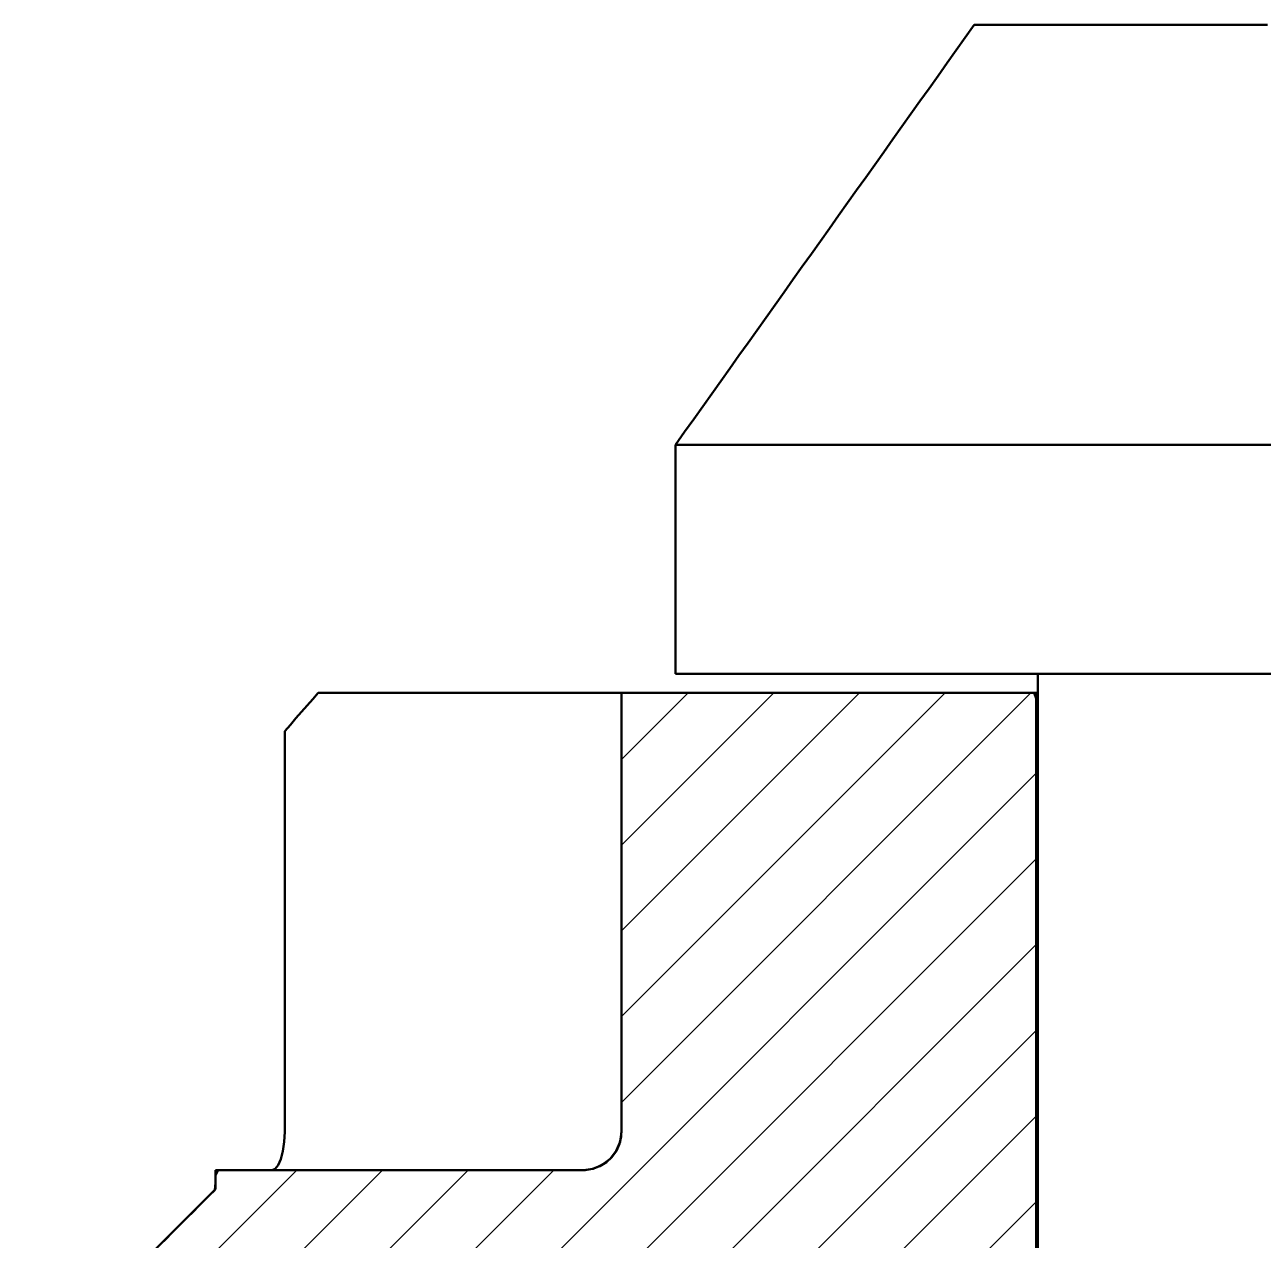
# Model space of a CAD drawing. Header units: millimetres. Extents: x 0 to 1682, y 0 to 1188.
# Drawn here: x 1162 to 1226.9, y 831.3 to 895 of the extents above; entities that cross this region are included whole.
import ezdxf

# ---------------------------------------------------------------- set-up
doc = ezdxf.new("R2010")
doc.units = ezdxf.units.MM
doc.header["$LTSCALE"] = 0.7
doc.layers.add('20_ВИДИМЫЕ', color=7, linetype='Continuous', lineweight=50)
doc.layers.add('23_ШТРИХОВКА', color=7, linetype='Continuous', lineweight=18)

msp = doc.modelspace()

# ---------------------------------------------------------------- hatches: boundary and pattern name
at = {"layer": '23_ШТРИХОВКА'}
h = msp.add_hatch(dxfattribs=at)
h.set_pattern_fill('ANSI31')
h.paths.add_polyline_path([(1194.869, 860), (1195.27, 860), (1195.671, 860), (1196.071, 860), (1196.472, 860), (1196.872, 860), (1197.273, 860), (1197.674, 860), (1198.074, 860), (1198.475, 860), (1198.876, 860), (1199.276, 860), (1199.677, 860), (1200.078, 860), (1200.478, 860), (1200.879, 860), (1201.28, 860), (1201.68, 860), (1202.081, 860), (1202.481, 860), (1202.882, 860), (1203.283, 860), (1203.683, 860), (1204.084, 860), (1204.485, 860), (1204.885, 860), (1205.286, 860), (1205.687, 860), (1206.087, 860), (1206.488, 860), (1206.889, 860), (1207.289, 860), (1207.69, 860), (1208.09, 860), (1208.491, 860), (1208.892, 860), (1209.292, 860), (1209.693, 860), (1210.094, 860), (1210.494, 860), (1210.895, 860), (1211.296, 860), (1211.696, 860), (1212.097, 860), (1212.498, 860), (1212.898, 860), (1213.299, 860), (1213.699, 860), (1214.1, 860), (1214.501, 860), (1214.901, 860), (1215, 859.698), (1215, 859.297), (1215, 858.897), (1215, 858.496), (1215, 858.095), (1215, 857.695), (1215, 857.294), (1215, 856.894), (1215, 856.493), (1215, 856.092), (1215, 855.692), (1215, 855.291), (1215, 854.89), (1215, 854.49), (1215, 854.089), (1215, 853.688), (1215, 853.288), (1215, 852.887), (1215, 852.486), (1215, 852.086), (1215, 851.685), (1215, 851.285), (1215, 850.884), (1215, 850.483), (1215, 850.083), (1215, 849.682), (1215, 849.281), (1215, 848.881), (1215, 848.48), (1215, 848.079), (1215, 847.679), (1215, 847.278), (1215, 846.877), (1215, 846.477), (1215, 846.076), (1215, 845.676), (1215, 845.275), (1215, 844.874), (1215, 844.474), (1215, 844.073), (1215, 843.672), (1215, 843.272), (1215, 842.871), (1215, 842.47), (1215, 842.07), (1215, 841.669), (1215, 841.268), (1215, 840.868), (1215, 840.467), (1215, 840.067), (1215, 839.666), (1215, 839.265), (1215, 838.865), (1215, 838.464), (1215, 838.063), (1215, 837.663), (1215, 837.262), (1215, 836.861), (1215, 836.461), (1215, 836.06), (1215, 835.659), (1215, 835.259), (1215, 834.858), (1215, 834.458), (1215, 834.057), (1215, 833.656), (1215, 833.256), (1215, 832.855), (1215, 832.454), (1215, 832.054), (1215, 831.653), (1215, 831.252), (1215, 830.852), (1215, 830.451), (1215, 830.051), (1215, 829.65), (1215, 829.249), (1215, 828.849), (1215, 828.448), (1215, 828.047), (1215, 827.647), (1215, 827.246), (1215, 826.845), (1215, 826.445), (1215, 826.044), (1215, 825.643), (1215, 825.243), (1215, 824.842), (1215, 824.442), (1215, 824.041), (1215, 823.64), (1215, 823.24), (1215, 822.839), (1215, 822.438), (1215, 822.038), (1215, 821.637), (1215, 821.236), (1215, 820.836), (1215, 820.435), (1215, 820.034), (1215, 819.634), (1215, 819.233), (1215, 818.833), (1215, 818.432), (1215, 818.031), (1215, 817.631), (1215, 817.23), (1215, 816.829), (1215, 816.429), (1215, 816.028), (1215, 815.627), (1215, 815.227), (1215, 814.826), (1215, 814.425), (1215, 814.025), (1215, 813.624), (1215, 813.224), (1215, 812.823), (1215, 812.422), (1215, 812.022), (1215, 811.621), (1215, 811.22), (1215, 810.82), (1215, 810.419), (1215, 810.018), (1215, 809.618), (1215, 809.217), (1215, 808.817), (1215, 808.416), (1215, 808.015), (1215, 807.615), (1215, 807.214), (1215, 806.813), (1215, 806.413), (1215, 806.012), (1215, 805.611), (1215, 805.211), (1215, 804.81), (1215, 804.409), (1215, 804.009), (1215, 803.608), (1215, 803.208), (1215, 802.807), (1215, 802.406), (1215, 802.006), (1215, 801.605), (1215, 801.204), (1215, 800.804), (1215, 800.403), (1215, 800.002), (1215, 799.602), (1215, 799.201), (1215, 798.8), (1215, 798.4), (1215, 797.999), (1215, 797.599), (1215, 797.198), (1215, 796.797), (1215, 796.397), (1215, 795.996), (1215, 795.595), (1215, 795.195), (1215, 794.794), (1215, 794.393), (1215, 793.993), (1215, 793.592), (1215, 793.191), (1215, 792.791), (1215, 792.39), (1215, 791.99), (1215, 791.589), (1215, 791.188), (1215, 790.788), (1215, 790.387), (1215, 789.986), (1215, 789.586), (1215, 789.185), (1215, 788.784), (1215, 788.384), (1215, 787.983), (1215, 787.583), (1215, 787.182), (1214.781, 787), (1214.381, 787), (1213.98, 787), (1213.579, 787), (1213.179, 787), (1212.778, 787), (1212.377, 787), (1211.977, 787), (1211.576, 787), (1211.175, 787), (1210.775, 787), (1210.374, 787), (1209.974, 787), (1209.573, 787), (1209.172, 787), (1208.772, 787), (1208.371, 787), (1207.97, 787), (1207.57, 787), (1207.169, 787), (1206.768, 787), (1206.368, 787), (1205.967, 787), (1205.566, 787), (1205.166, 787), (1204.765, 787), (1204.365, 787), (1203.964, 787), (1203.563, 787), (1203.163, 787), (1202.762, 787), (1202.361, 787), (1201.961, 787), (1201.56, 787), (1201.159, 787), (1200.759, 787), (1200.358, 787), (1199.957, 787), (1199.557, 787), (1199.156, 787), (1198.756, 787), (1198.355, 787), (1197.954, 787), (1197.554, 787), (1197.153, 787), (1196.752, 787), (1196.352, 787), (1195.951, 787), (1195.55, 787), (1195.15, 787), (1194.749, 787), (1194.348, 787), (1193.948, 787), (1193.547, 787), (1193.147, 787), (1192.746, 787), (1192.345, 787), (1191.945, 787), (1191.544, 787), (1191.143, 787), (1190.743, 787), (1190.342, 787), (1189.941, 787), (1189.541, 787), (1189.14, 787), (1188.74, 787), (1188.339, 787), (1187.938, 787), (1187.538, 787), (1187.137, 787), (1186.736, 787), (1186.336, 787), (1185.935, 787), (1185.534, 787), (1185.134, 787), (1184.733, 787), (1184.332, 787), (1183.932, 787), (1183.531, 787), (1183.131, 787), (1182.73, 787), (1182.329, 787), (1181.929, 787), (1181.528, 787), (1181.127, 787), (1180.727, 787), (1180.326, 787), (1179.925, 787), (1179.525, 787), (1179.124, 787), (1178.723, 787), (1178.323, 787), (1177.922, 787), (1177.522, 787), (1177.121, 787), (1176.72, 787), (1176.32, 787), (1175.919, 787), (1175.518, 787), (1175.118, 787), (1174.717, 787), (1174.316, 787), (1173.916, 787), (1173.515, 787), (1173.114, 787), (1172.714, 787), (1172.313, 787), (1171.913, 787), (1171.512, 787), (1171.111, 787), (1170.711, 787), (1170.31, 787), (1169.909, 787), (1169.509, 787), (1169.108, 787), (1168.707, 787), (1168.307, 787), (1167.906, 787), (1167.506, 787), (1167.105, 787), (1166.704, 787), (1166.304, 787), (1165.903, 787), (1165.502, 787), (1165.102, 787), (1164.701, 787), (1164.3, 787), (1163.9, 787), (1163.499, 787), (1163.098, 787), (1162.698, 787), (1162.297, 787), (1162, 787.103), (1162, 787.504), (1162, 787.905), (1162, 788.305), (1162, 788.706), (1162, 789.107), (1162, 789.507), (1162, 789.908), (1162, 790.309), (1162, 790.709), (1162, 791.11), (1162, 791.511), (1162, 791.911), (1162, 792.312), (1162, 792.712), (1162, 793.113), (1162, 793.514), (1162, 793.914), (1162, 794.315), (1162, 794.716), (1162, 795.116), (1162, 795.517), (1162, 795.918), (1162, 796.318), (1162, 796.719), (1162, 797.12), (1162, 797.52), (1162, 797.921), (1162, 798.321), (1162, 798.722), (1162, 799.123), (1162, 799.523), (1162, 799.924), (1162, 800.325), (1162, 800.725), (1162, 801.126), (1162, 801.527), (1162, 801.927), (1162, 802.328), (1162, 802.728), (1162, 803.129), (1162, 803.53), (1162, 803.93), (1162, 804.331), (1162, 804.732), (1162, 805.132), (1162, 805.533), (1162, 805.934), (1162, 806.334), (1162, 806.735), (1162, 807.136), (1162, 807.536), (1162, 807.937), (1162, 808.337), (1162, 808.738), (1162, 809.139), (1162, 809.539), (1162, 809.94), (1162, 810.341), (1162, 810.741), (1162, 811.142), (1162, 811.543), (1162, 811.943), (1162, 812.344), (1162, 812.745), (1162, 813.145), (1162, 813.546), (1162, 813.946), (1162, 814.347), (1162, 814.748), (1162, 815.148), (1162, 815.549), (1162, 815.95), (1162, 816.35), (1162, 816.751), (1162, 817.152), (1162, 817.552), (1162, 817.953), (1162, 818.354), (1162, 818.754), (1162, 819.155), (1162, 819.555), (1162, 819.956), (1162, 820.357), (1162, 820.757), (1162, 821.158), (1162, 821.559), (1162, 821.959), (1162, 822.36), (1162, 822.761), (1162, 823.161), (1162, 823.562), (1162, 823.963), (1162, 824.363), (1162, 824.764), (1162, 825.164), (1162, 825.565), (1162, 825.966), (1162, 826.366), (1162, 826.767), (1162, 827.168), (1162, 827.568), (1162, 827.969), (1162, 828.37), (1162, 828.77), (1162, 829.171), (1162, 829.571), (1162, 829.972), (1162.373, 830), (1162.773, 830), (1163.174, 830), (1163.575, 830), (1163.975, 830), (1164.376, 830), (1164.777, 830), (1165.177, 830), (1165.578, 830), (1165.979, 830), (1166.379, 830), (1166.78, 830), (1167.18, 830), (1167.581, 830), (1167.982, 830), (1168.27, 830.27), (1168.554, 830.554), (1168.837, 830.837), (1169.12, 831.12), (1169.404, 831.404), (1169.687, 831.687), (1169.97, 831.97), (1170.253, 832.253), (1170.537, 832.537), (1170.82, 832.82), (1171.103, 833.103), (1171.387, 833.387), (1171.67, 833.67), (1171.953, 833.953), (1172, 834.335), (1172, 834.735), (1172.136, 835), (1172.536, 835), (1172.937, 835), (1173.338, 835), (1173.738, 835), (1174.139, 835), (1174.54, 835), (1174.94, 835), (1175.341, 835), (1175.742, 835), (1176.142, 835), (1176.543, 835), (1176.944, 835), (1177.344, 835), (1177.745, 835), (1178.145, 835), (1178.546, 835), (1178.947, 835), (1179.347, 835), (1179.748, 835), (1180.149, 835), (1180.549, 835), (1180.95, 835), (1181.351, 835), (1181.751, 835), (1182.152, 835), (1182.552, 835), (1182.953, 835), (1183.354, 835), (1183.754, 835), (1184.155, 835), (1184.556, 835), (1184.956, 835), (1185.357, 835), (1185.758, 835), (1186.158, 835), (1186.559, 835), (1186.96, 835), (1187.36, 835), (1187.761, 835), (1188.161, 835), (1188.562, 835), (1188.963, 835), (1189.363, 835), (1189.764, 835), (1190.165, 835), (1190.565, 835), (1190.966, 835), (1191.367, 835.002), (1191.762, 835.062), (1192.138, 835.2), (1192.479, 835.409), (1192.771, 835.682), (1193.003, 836.008), (1193.166, 836.373), (1193.253, 836.763), (1193.267, 837.163), (1193.267, 837.564), (1193.267, 837.965), (1193.267, 838.365), (1193.267, 838.766), (1193.267, 839.167), (1193.267, 839.567), (1193.267, 839.968), (1193.267, 840.369), (1193.267, 840.769), (1193.267, 841.17), (1193.267, 841.57), (1193.267, 841.971), (1193.267, 842.372), (1193.267, 842.772), (1193.267, 843.173), (1193.267, 843.574), (1193.267, 843.974), (1193.267, 844.375), (1193.267, 844.776), (1193.267, 845.176), (1193.267, 845.577), (1193.267, 845.978), (1193.267, 846.378), (1193.267, 846.779), (1193.267, 847.179), (1193.267, 847.58), (1193.267, 847.981), (1193.267, 848.381), (1193.267, 848.782), (1193.267, 849.183), (1193.267, 849.583), (1193.267, 849.984), (1193.267, 850.385), (1193.267, 850.785), (1193.267, 851.186), (1193.267, 851.587), (1193.267, 851.987), (1193.267, 852.388), (1193.267, 852.788), (1193.267, 853.189), (1193.267, 853.59), (1193.267, 853.99), (1193.267, 854.391), (1193.267, 854.792), (1193.267, 855.192), (1193.267, 855.593), (1193.267, 855.994), (1193.267, 856.394), (1193.267, 856.795), (1193.267, 857.196), (1193.267, 857.596), (1193.267, 857.997), (1193.267, 858.397), (1193.267, 858.798), (1193.267, 859.199), (1193.267, 859.599), (1193.267, 860), (1193.667, 860), (1194.068, 860), (1194.469, 860)])

# ---------------------------------------------------------------- linework, layer by layer
at = {"layer": '20_ВИДИМЫЕ'}
for points in [[(1196.109, 873), (1196.583, 873.667), (1197.058, 874.333), (1197.532, 875), (1198.006, 875.667), (1198.481, 876.333), (1198.955, 877), (1199.43, 877.667), (1199.904, 878.333), (1200.378, 879), (1200.853, 879.667), (1201.327, 880.333), (1201.801, 881), (1202.276, 881.667), (1202.75, 882.333), (1203.224, 883), (1203.699, 883.667), (1204.173, 884.333), (1204.648, 885), (1205.122, 885.667), (1205.596, 886.333), (1206.071, 887), (1206.545, 887.667), (1207.019, 888.333), (1207.494, 889), (1207.968, 889.667), (1208.442, 890.333), (1208.917, 891), (1209.391, 891.667), (1209.865, 892.333), (1210.34, 893), (1210.814, 893.667), (1211.289, 894.333), (1211.763, 895)], [(1227.124, 895), (1225.943, 895), (1224.75, 895), (1223.552, 895), (1222.372, 895), (1221.209, 895), (1220.069, 895), (1218.988, 895), (1217.916, 895), (1216.963, 895), (1216.009, 895), (1215.199, 895), (1214.413, 895), (1213.756, 895), (1213.17, 895), (1212.68, 895), (1212.318, 895), (1212.007, 895), (1211.885, 895), (1211.763, 895)], [(1227.493, 873), (1226.34, 873), (1225.187, 873), (1224.024, 873), (1222.856, 873), (1221.688, 873), (1220.519, 873), (1219.351, 873), (1218.216, 873), (1217.082, 873), (1215.947, 873), (1214.812, 873), (1213.7, 873), (1212.645, 873), (1211.591, 873), (1210.537, 873), (1209.482, 873), (1208.499, 873), (1207.569, 873), (1206.639, 873), (1205.709, 873), (1204.779, 873), (1203.989, 873), (1203.222, 873), (1202.455, 873), (1201.688, 873), (1200.949, 873), (1200.377, 873), (1199.805, 873), (1199.234, 873), (1198.662, 873), (1198.184, 873), (1197.831, 873), (1197.478, 873), (1197.125, 873), (1196.772, 873), (1196.586, 873), (1196.467, 873), (1196.348, 873), (1196.228, 873), (1196.109, 873)], [(1196.109, 873), (1196.109, 861)], [(1227.493, 861), (1226.34, 861), (1225.187, 861), (1224.024, 861), (1222.856, 861), (1221.688, 861), (1220.519, 861), (1219.351, 861), (1218.216, 861), (1217.082, 861), (1215.947, 861), (1214.812, 861), (1213.7, 861), (1212.645, 861), (1211.591, 861), (1210.537, 861), (1209.482, 861), (1208.499, 861), (1207.569, 861), (1206.639, 861), (1205.709, 861), (1204.779, 861), (1203.989, 861), (1203.222, 861), (1202.455, 861), (1201.688, 861), (1200.949, 861), (1200.377, 861), (1199.805, 861), (1199.234, 861), (1198.662, 861), (1198.184, 861), (1197.831, 861), (1197.478, 861), (1197.125, 861), (1196.772, 861), (1196.586, 861), (1196.467, 861), (1196.348, 861), (1196.228, 861), (1196.109, 861)], [(1215.1, 787), (1215.1, 861)], [(1169.12, 831.12), (1169.404, 831.404), (1169.687, 831.687), (1169.97, 831.97), (1170.253, 832.253), (1170.537, 832.537), (1170.82, 832.82), (1171.103, 833.103), (1171.387, 833.387), (1171.67, 833.67), (1171.953, 833.953), (1172, 834.335), (1172, 834.735), (1172.136, 835), (1172.536, 835), (1172.937, 835), (1173.338, 835), (1173.738, 835), (1174.139, 835), (1174.54, 835), (1174.94, 835), (1175.341, 835), (1175.742, 835), (1176.142, 835), (1176.543, 835), (1176.944, 835), (1177.344, 835), (1177.745, 835), (1178.145, 835), (1178.546, 835), (1178.947, 835), (1179.347, 835), (1179.748, 835), (1180.149, 835), (1180.549, 835), (1180.95, 835), (1181.351, 835), (1181.751, 835), (1182.152, 835), (1182.552, 835), (1182.953, 835), (1183.354, 835), (1183.754, 835), (1184.155, 835), (1184.556, 835), (1184.956, 835), (1185.357, 835), (1185.758, 835), (1186.158, 835), (1186.559, 835), (1186.96, 835), (1187.36, 835), (1187.761, 835), (1188.161, 835), (1188.562, 835), (1188.963, 835), (1189.363, 835), (1189.764, 835), (1190.165, 835), (1190.565, 835), (1190.966, 835), (1191.367, 835.002), (1191.762, 835.062), (1192.138, 835.2), (1192.479, 835.409), (1192.771, 835.682), (1193.003, 836.008), (1193.166, 836.373), (1193.253, 836.763), (1193.267, 837.163), (1193.267, 837.564), (1193.267, 837.965), (1193.267, 838.365), (1193.267, 838.766), (1193.267, 839.167), (1193.267, 839.567), (1193.267, 839.968), (1193.267, 840.369), (1193.267, 840.769), (1193.267, 841.17), (1193.267, 841.57), (1193.267, 841.971), (1193.267, 842.372), (1193.267, 842.772), (1193.267, 843.173), (1193.267, 843.574), (1193.267, 843.974), (1193.267, 844.375), (1193.267, 844.776), (1193.267, 845.176), (1193.267, 845.577), (1193.267, 845.978), (1193.267, 846.378), (1193.267, 846.779), (1193.267, 847.179), (1193.267, 847.58), (1193.267, 847.981), (1193.267, 848.381), (1193.267, 848.782), (1193.267, 849.183), (1193.267, 849.583), (1193.267, 849.984), (1193.267, 850.385), (1193.267, 850.785), (1193.267, 851.186), (1193.267, 851.587), (1193.267, 851.987), (1193.267, 852.388), (1193.267, 852.788), (1193.267, 853.189), (1193.267, 853.59), (1193.267, 853.99), (1193.267, 854.391), (1193.267, 854.792), (1193.267, 855.192), (1193.267, 855.593), (1193.267, 855.994), (1193.267, 856.394), (1193.267, 856.795), (1193.267, 857.196), (1193.267, 857.596), (1193.267, 857.997), (1193.267, 858.397), (1193.267, 858.798), (1193.267, 859.199), (1193.267, 859.599), (1193.267, 860), (1193.667, 860), (1194.068, 860), (1194.469, 860), (1194.869, 860), (1194.869, 860), (1195.27, 860), (1195.671, 860), (1196.071, 860), (1196.472, 860), (1196.872, 860), (1197.273, 860), (1197.674, 860), (1198.074, 860), (1198.475, 860), (1198.876, 860), (1199.276, 860), (1199.677, 860), (1200.078, 860), (1200.478, 860), (1200.879, 860), (1201.28, 860), (1201.68, 860), (1202.081, 860), (1202.481, 860), (1202.882, 860), (1203.283, 860), (1203.683, 860), (1204.084, 860), (1204.485, 860), (1204.885, 860), (1205.286, 860), (1205.687, 860), (1206.087, 860), (1206.488, 860), (1206.889, 860), (1207.289, 860), (1207.69, 860), (1208.09, 860), (1208.491, 860), (1208.892, 860), (1209.292, 860), (1209.693, 860), (1210.094, 860), (1210.494, 860), (1210.895, 860), (1211.296, 860), (1211.696, 860), (1212.097, 860), (1212.498, 860), (1212.898, 860), (1213.299, 860), (1213.699, 860), (1214.1, 860), (1214.501, 860), (1214.901, 860), (1215, 859.698), (1215, 859.297), (1215, 858.897), (1215, 858.496), (1215, 858.095), (1215, 857.695), (1215, 857.294), (1215, 856.894), (1215, 856.493), (1215, 856.092), (1215, 855.692), (1215, 855.291), (1215, 854.89), (1215, 854.49), (1215, 854.089), (1215, 853.688), (1215, 853.288), (1215, 852.887), (1215, 852.486), (1215, 852.086), (1215, 851.685), (1215, 851.285), (1215, 850.884), (1215, 850.483), (1215, 850.083), (1215, 849.682), (1215, 849.281), (1215, 848.881), (1215, 848.48), (1215, 848.079), (1215, 847.679), (1215, 847.278), (1215, 846.877), (1215, 846.477), (1215, 846.076), (1215, 845.676), (1215, 845.275), (1215, 844.874), (1215, 844.474), (1215, 844.073), (1215, 843.672), (1215, 843.272), (1215, 842.871), (1215, 842.47), (1215, 842.07), (1215, 841.669), (1215, 841.268), (1215, 840.868), (1215, 840.467), (1215, 840.067), (1215, 839.666), (1215, 839.265), (1215, 838.865), (1215, 838.464), (1215, 838.063), (1215, 837.663), (1215, 837.262), (1215, 836.861), (1215, 836.461), (1215, 836.06), (1215, 835.659), (1215, 835.259), (1215, 834.858), (1215, 834.458), (1215, 834.057), (1215, 833.656), (1215, 833.256), (1215, 832.855), (1215, 832.454), (1215, 832.054), (1215, 831.653), (1215, 831.252)], [(1177.383, 860), (1177.09, 859.667), (1176.797, 859.333), (1176.504, 859), (1176.212, 858.667), (1175.919, 858.333), (1175.626, 858)], [(1191.767, 860), (1177.383, 860)], [(1191.767, 860), (1192.194, 860), (1192.563, 860), (1192.865, 860), (1193.084, 860), (1193.219, 860), (1193.267, 860)], [(1193.267, 837), (1193.267, 860)], [(1215, 860), (1193.267, 860)], [(1215, 860), (1215, 787)], [(1215.1, 860), (1215.07, 860), (1215.045, 860), (1215.025, 860), (1215.011, 860), (1215.003, 860), (1215, 860)], [(1175.626, 837), (1175.626, 858)], [(1174.951, 835), (1175.118, 835.067), (1175.278, 835.263), (1175.419, 835.578), (1175.53, 835.991), (1175.601, 836.475), (1175.626, 837)], [(1191.267, 835), (1191.784, 835.068), (1192.267, 835.268), (1192.681, 835.586), (1192.999, 836), (1193.199, 836.482), (1193.267, 837)], [(1191.267, 835), (1172, 835)], [(1172, 835), (1172, 834)], [(1172, 834), (1168, 830)]]:
    msp.add_lwpolyline(points, dxfattribs=at)

doc.saveas('drawing.dxf')
